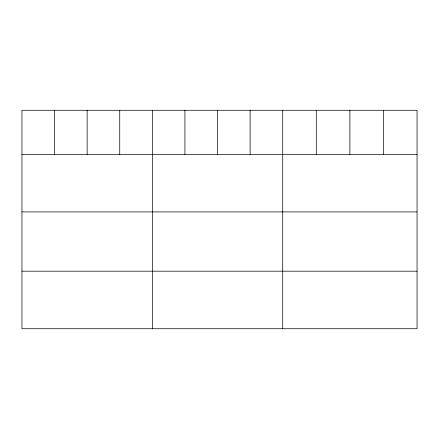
<?xml version="1.0" encoding="UTF-8"?>
<svg xmlns="http://www.w3.org/2000/svg" width="439" height="439" viewBox="0 0 439 439"><rect width="100%" height="100%" fill="white"/><g stroke="black" fill="none" stroke-linecap="round" stroke-linejoin="round"><path stroke-width="0.66" d="M417.05 154.369L417.05 328.723L21.95 328.723L21.95 110.277L417.05 110.277L417.05 154.369L21.95 154.369M21.95 211.905L417.05 211.905M21.95 271.187L417.05 271.187M383.466 110.277L383.466 154.369M349.883 110.277L349.883 154.369M316.299 110.277L316.299 154.369M282.716 110.277L282.716 328.723M250.12 110.277L250.12 154.369M217.524 110.277L217.524 154.369M184.929 110.277L184.929 154.369M152.333 110.277L152.333 328.723M119.737 110.277L119.737 154.369M87.141 110.277L87.141 154.369M54.546 110.277L54.546 154.369"/></g></svg>
